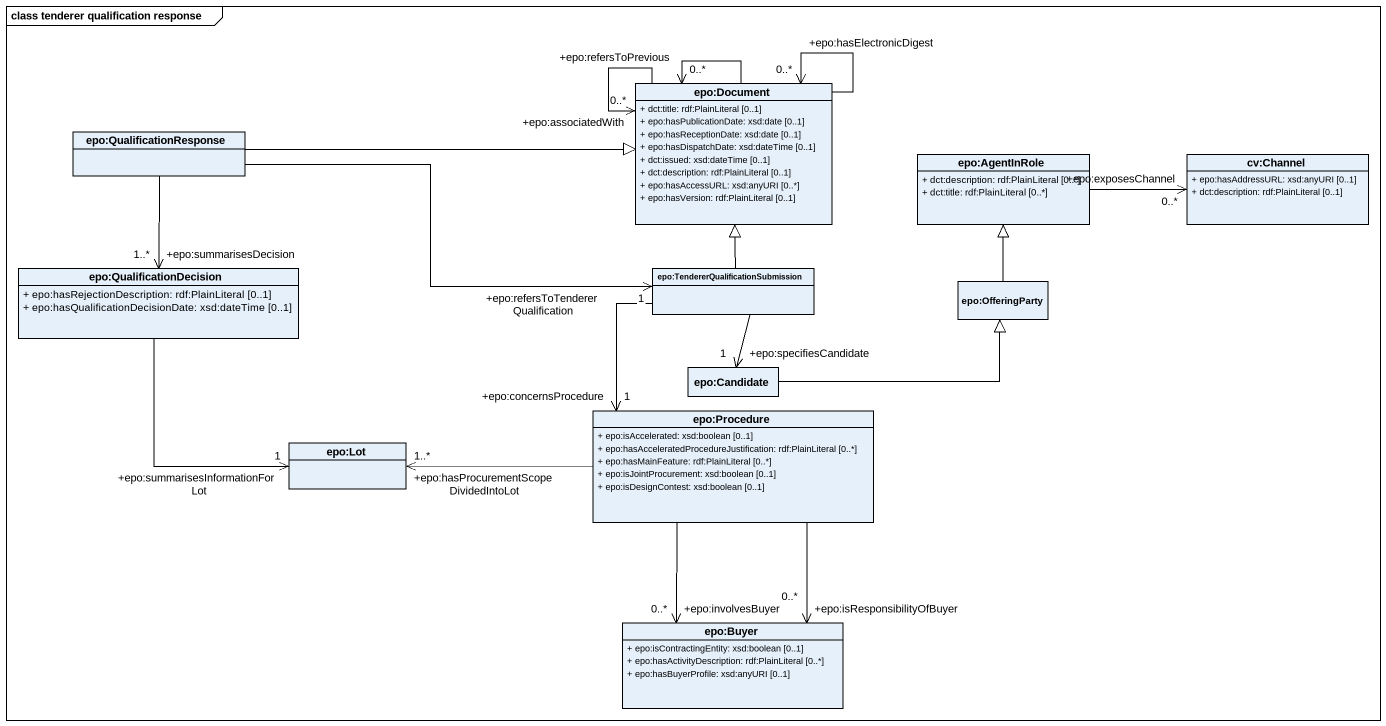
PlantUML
@startuml
mainframe class tenderer qualification response
hide circle
hide empty members
skinparam classAttributeIconSize 0
class "epo:Document" as epo_Document {
  + dct:title: rdf:PlainLiteral [0..1]
  + epo:hasPublicationDate: xsd:date [0..1]
  + epo:hasReceptionDate: xsd:date [0..1]
  + epo:hasDispatchDate: xsd:dateTime [0..1]
  + dct:issued: xsd:dateTime [0..1]
  + dct:description: rdf:PlainLiteral [0..1]
  + epo:hasAccessURL: xsd:anyURI [0..*]
  + epo:hasVersion: rdf:PlainLiteral [0..1]
}
class "epo:QualificationResponse" as epo_QualificationResponse
class "epo:AgentInRole" as epo_AgentInRole {
  + dct:description: rdf:PlainLiteral [0..*]
  + dct:title: rdf:PlainLiteral [0..*]
}
class "cv:Channel" as cv_Channel {
  + epo:hasAddressURL: xsd:anyURI [0..1]
  + dct:description: rdf:PlainLiteral [0..1]
}
class "epo:QualificationDecision" as epo_QualificationDecision {
  + epo:hasRejectionDescription: rdf:PlainLiteral [0..1]
  + epo:hasQualificationDecisionDate: xsd:dateTime [0..1]
}
class "epo:TendererQualificationSubmission" as epo_TendererQualificationSub
class "epo:OfferingParty" as epo_OfferingParty
class "epo:Candidate" as epo_Candidate
class "epo:Procedure" as epo_Procedure {
  + epo:isAccelerated: xsd:boolean [0..1]
  + epo:hasAcceleratedProcedureJustification: rdf:PlainLiteral [0..*]
  + epo:hasMainFeature: rdf:PlainLiteral [0..*]
  + epo:isJointProcurement: xsd:boolean [0..1]
  + epo:isDesignContest: xsd:boolean [0..1]
}
class "epo:Lot" as epo_Lot
class "epo:Buyer" as epo_Buyer {
  + epo:isContractingEntity: xsd:boolean [0..1]
  + epo:hasActivityDescription: rdf:PlainLiteral [0..*]
  + epo:hasBuyerProfile: xsd:anyURI [0..1]
}
epo_Document --> "+epo:refersToPrevious\n0..*" epo_Document
epo_Document --> "+epo:associatedWith\n0..*" epo_Document
epo_Document --> "+epo:hasElectronicDigest\n0..*" epo_Document
epo_QualificationResponse -right-|> epo_Document
epo_QualificationResponse --> "+epo:summarisesDecision\n1..*" epo_QualificationDecision
epo_QualificationResponse -right-> "+epo:refersToTendererQualification\n1" epo_TendererQualificationSub
epo_AgentInRole -right-> "+epo:exposesChannel\n0..*" cv_Channel
epo_QualificationDecision --> "+epo:summarisesInformationForLot\n1" epo_Lot
epo_TendererQualificationSub -up-|> epo_Document
epo_TendererQualificationSub --> "+epo:specifiesCandidate\n1" epo_Candidate
epo_TendererQualificationSub --> "+epo:concernsProcedure\n1" epo_Procedure
epo_OfferingParty -up-|> epo_AgentInRole
epo_Candidate -right-|> epo_OfferingParty
epo_Procedure -left-> "+epo:hasProcurementScopeDividedIntoLot\n1..*" epo_Lot
epo_Procedure --> "+epo:involvesBuyer\n0..*" epo_Buyer
epo_Procedure --> "+epo:isResponsibilityOfBuyer\n0..*" epo_Buyer
@enduml
